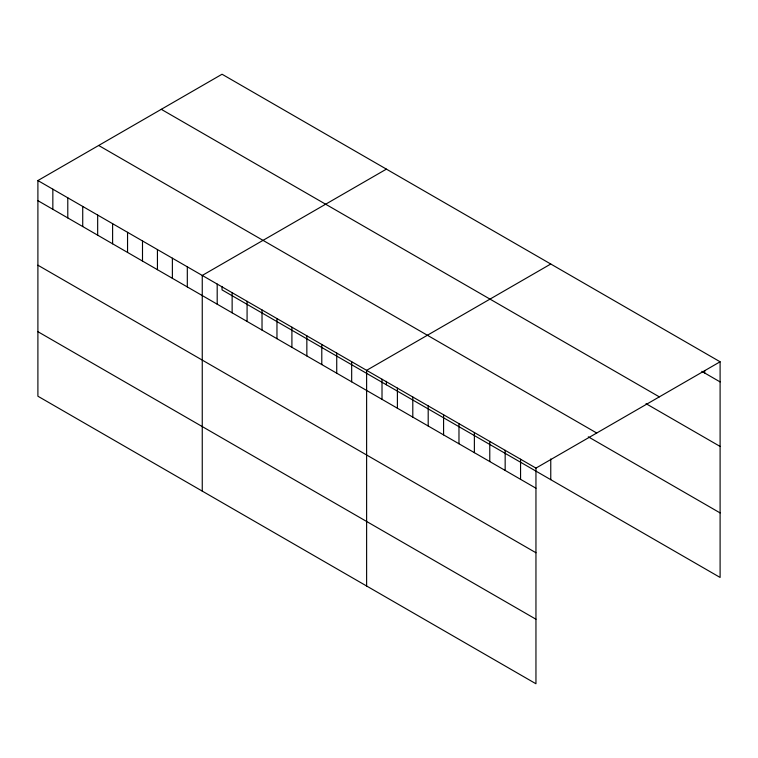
<?xml version="1.0" encoding="UTF-8"?>
<svg xmlns="http://www.w3.org/2000/svg" width="758" height="758" viewBox="0 0 758 758"><rect width="100%" height="100%" fill="white"/><g stroke="black" fill="none" stroke-linecap="round" stroke-linejoin="round"><path stroke-width="1.14" d="M37.9 180.556L535.953 468.103L535.953 683.763L37.9 396.216L37.9 180.556L222.047 74.237L720.1 361.784L720.1 577.444L222.047 289.897L222.047 286.439M386.409 169.129L202.253 275.448L202.253 491.108M550.763 264.021L366.616 370.34L366.616 585.991M535.953 468.103L720.1 361.784M701.823 371.354L720.1 381.909M161.283 109.323L659.327 396.87M646.015 403.663L720.1 446.434M98.673 145.47L596.717 433.017M588.284 436.816L720.1 512.92M37.9 200.671L535.953 488.218M37.9 265.205L535.953 552.753M37.9 331.682L535.953 619.229M704.703 370.653L704.703 373.021M550.763 458.941L550.763 479.681M520.557 459.215L520.557 479.331M505.16 450.328L505.16 470.443M489.772 441.44L489.772 461.556M474.375 432.553L474.375 452.668M458.978 423.665L458.978 443.781M443.582 414.778L443.582 434.893M428.194 405.89L428.194 426.005M412.797 397.002L412.797 417.118M397.4 388.115L397.4 408.23M386.409 381.331L386.409 384.789M382.013 379.227L382.013 399.343M351.674 361.708L351.674 381.833M336.732 353.086L336.732 373.201M321.79 344.454L321.79 364.579M306.848 335.832L306.848 355.947M291.906 327.2L291.906 347.325M276.964 318.578L276.964 338.693M262.022 309.956L262.022 330.071M247.08 301.324L247.08 321.449M232.137 292.702L232.137 312.817M217.195 284.07L217.195 304.195M187.311 266.816L187.311 286.941M172.379 258.194L172.379 278.309M157.437 249.562L157.437 269.687M142.495 240.94L142.495 261.055M127.552 232.318L127.552 252.433M112.61 223.686L112.61 243.811M97.668 215.064L97.668 235.179M82.726 206.432L82.726 226.557M67.784 197.81L67.784 217.925M52.842 189.178L52.842 209.303"/></g></svg>
